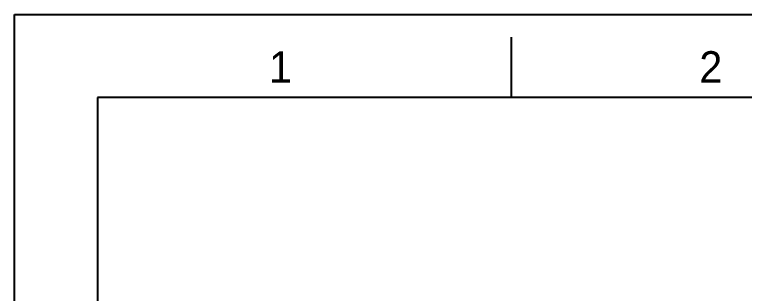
# Model space of a CAD drawing. Extents: x 10170 to 11010, y -16669 to -16075.
# Drawn here: x 10169.9 to 10346.2, y -16142.9 to -16075.5 of the extents above; entities that cross this region are included whole.
import ezdxf

# ---------------------------------------------------------------- set-up
doc = ezdxf.new("R2010")
doc.units = 0
doc.header["$MEASUREMENT"] = 0
doc.layers.get('0').update_dxf_attribs({"linetype": 'CONTINUOUS'})
doc.styles.get("Standard").update_dxf_attribs({"font": 'Gulim.ttf'})

msp = doc.modelspace()

# ---------------------------------------------------------------- linework, layer by layer
at = {"color": 7, "linetype": 'Continuous'}
for p, q in [((10169.86116, -16075.47442), (11009.8609, -16075.47442)), ((10169.86116, -16669.47442), (10169.86116, -16075.4746)), ((10289.86115, -16095.4745), (10289.86115, -16080.93848)), ((10189.86115, -16095.47459), (10189.86115, -16649.47443)), ((10989.86091, -16095.47459), (10189.86115, -16095.47459))]:
    msp.add_line(p, q, dxfattribs=at)

# ---------------------------------------------------------------- texts
at = {"char_height": 7.62383, "attachment_point": 5}
for s, insert in [('1', (10234.09038, -16088.13666)), ('2', (10338.04687, -16088.13666))]:
    msp.add_mtext_dynamic_manual_height_columns(s, width=50, gutter_width=12.5, heights=[0], dxfattribs=dict(at, insert=insert))

doc.saveas('drawing.dxf')
